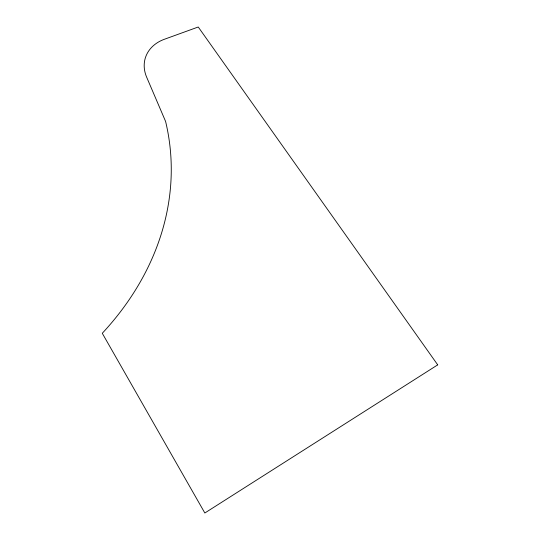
<?xml version="1.0" encoding="UTF-8"?>
<svg xmlns="http://www.w3.org/2000/svg" width="540" height="540" viewBox="0 0 540 540"><rect width="100%" height="100%" fill="white"/><g stroke="black" fill="none" stroke-linecap="round" stroke-linejoin="round"><path stroke-width="0.81" d="M437.717 364.858L204.835 513L102.283 333.275A322.812 257.506 -8.6 0 0 165.591 121.426L146.644 77.159A41.128 32.414 16.8 0 1 164.389 39.272L198.248 27L437.717 364.858"/></g></svg>
